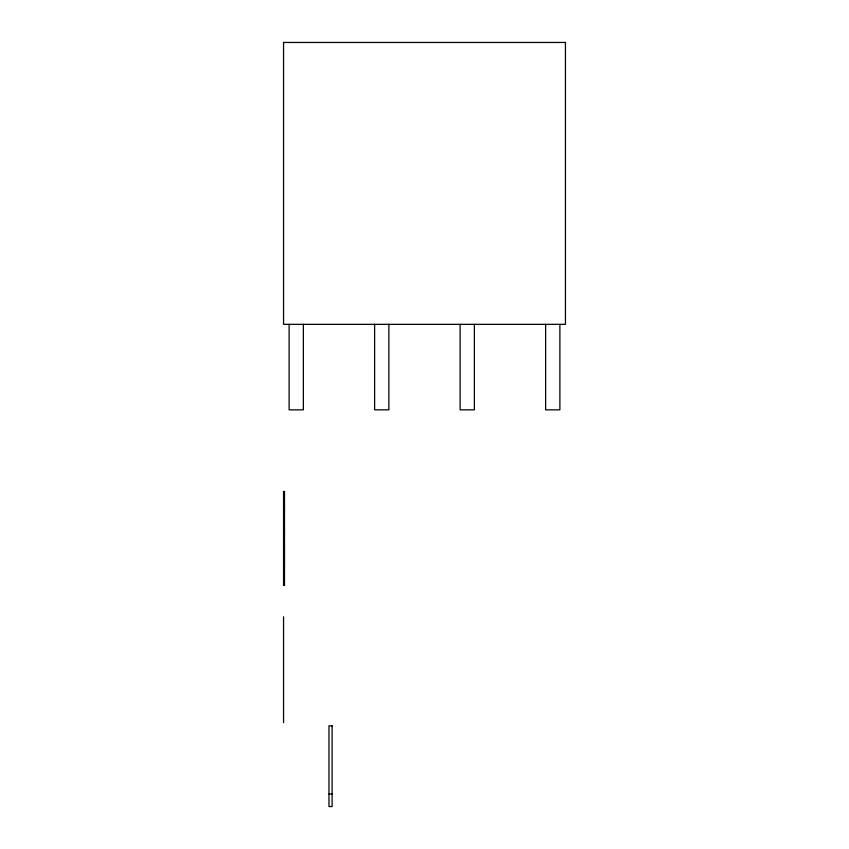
<?xml version="1.0" encoding="UTF-8"?>
<svg xmlns="http://www.w3.org/2000/svg" width="849" height="849" viewBox="0 0 849 849"><rect width="100%" height="100%" fill="white"/><g stroke="black" fill="none" stroke-linecap="round" stroke-linejoin="round"><path stroke-width="1.27" d="M283.555 510.281L284.5 510.281M283.555 529.076L284.5 529.076M283.555 547.87L284.5 547.87M283.555 557.262L284.5 557.262M283.555 566.654L284.5 566.654M328.977 794.017L332.108 794.017M559.884 324.339L559.884 409.844L545.631 409.844L545.631 324.339M474.379 324.339L474.379 409.844L460.126 409.844L460.126 324.339M388.874 324.339L388.874 409.844L374.621 409.844L374.621 324.339M303.369 324.339L303.369 409.844L289.116 409.844L289.116 324.339M283.555 616.799L283.555 722.69M565.445 42.45L283.555 42.45L283.555 324.339L565.445 324.339L565.445 42.45M284.5 491.486L283.555 491.486L283.555 585.449L284.5 585.449L284.5 491.486M332.108 725.842L328.977 725.842L328.977 806.55L332.108 806.55L332.108 725.842"/></g></svg>
